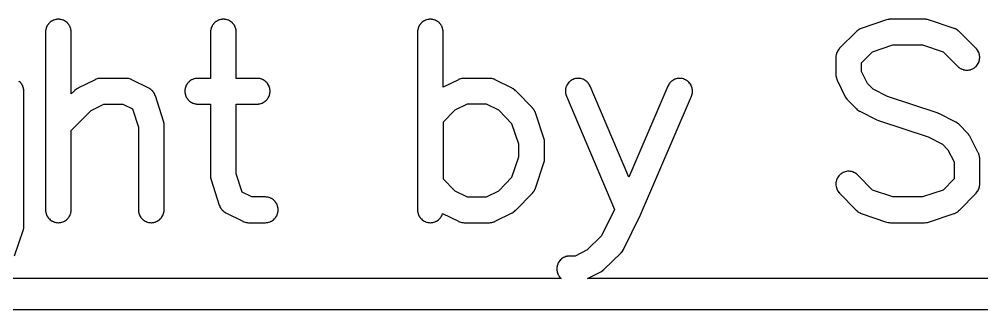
# Model space of a CAD drawing. Header units: inches. Extents: x -0.5 to 10, y -2.4 to 3.9.
# Drawn here: x 1.1546 to 1.3681, y -1.9552 to -1.8908 of the extents above; entities that cross this region are included whole.
import ezdxf

# ---------------------------------------------------------------- set-up
doc = ezdxf.new("R2010")
doc.units = ezdxf.units.IN

msp = doc.modelspace()

# ---------------------------------------------------------------- linework, layer by layer
for points in [[(1.16615, -1.9331), (1.16615, -1.915481), (1.170588, -1.911042), (1.173373, -1.90965), (1.177627, -1.90965), (1.179753, -1.910713), (1.18105, -1.914747), (1.18105, -1.9331), (1.18105, -1.93311), (1.181051, -1.933125), (1.181062, -1.933355), (1.181064, -1.933381), (1.181067, -1.933404), (1.181101, -1.933632), (1.181104, -1.933655), (1.18111, -1.93368), (1.181166, -1.933904), (1.181173, -1.93393), (1.18118, -1.933951), (1.181258, -1.934168), (1.181267, -1.934192), (1.181277, -1.934213), (1.181375, -1.934422), (1.181387, -1.934444), (1.181399, -1.934465), (1.181517, -1.934663), (1.181532, -1.934686), (1.181544, -1.934703), (1.181682, -1.934889), (1.181698, -1.93491), (1.181713, -1.934927), (1.181868, -1.935097), (1.181885, -1.935115), (1.181903, -1.935132), (1.182073, -1.935287), (1.18209, -1.935302), (1.182111, -1.935318), (1.182297, -1.935456), (1.182314, -1.935468), (1.182337, -1.935483), (1.182535, -1.935601), (1.182556, -1.935613), (1.182578, -1.935625), (1.182787, -1.935723), (1.182808, -1.935733), (1.182832, -1.935742), (1.183049, -1.93582), (1.18307, -1.935827), (1.183096, -1.935834), (1.18332, -1.93589), (1.183345, -1.935896), (1.183368, -1.935899), (1.183596, -1.935933), (1.183619, -1.935936), (1.183645, -1.935938), (1.183875, -1.935949), (1.1839, -1.93595), (1.183925, -1.935949), (1.184155, -1.935938), (1.184181, -1.935936), (1.184204, -1.935933), (1.184432, -1.935899), (1.184455, -1.935896), (1.18448, -1.93589), (1.184704, -1.935834), (1.18473, -1.935827), (1.184751, -1.93582), (1.184968, -1.935742), (1.184992, -1.935733), (1.185013, -1.935723), (1.185222, -1.935625), (1.185244, -1.935613), (1.185265, -1.935601), (1.185463, -1.935483), (1.185486, -1.935468), (1.185503, -1.935456), (1.185689, -1.935318), (1.18571, -1.935302), (1.185727, -1.935287), (1.185897, -1.935132), (1.185915, -1.935115), (1.185932, -1.935097), (1.186087, -1.934927), (1.186102, -1.93491), (1.186118, -1.934889), (1.186256, -1.934703), (1.186268, -1.934686), (1.186283, -1.934663), (1.186401, -1.934465), (1.186413, -1.934444), (1.186425, -1.934422), (1.186523, -1.934213), (1.186533, -1.934192), (1.186542, -1.934168), (1.18662, -1.933951), (1.186627, -1.93393), (1.186634, -1.933904), (1.18669, -1.93368), (1.186696, -1.933655), (1.186699, -1.933632), (1.186733, -1.933404), (1.186736, -1.933381), (1.186738, -1.933355), (1.186749, -1.933125), (1.18675, -1.93311), (1.18675, -1.9331), (1.18675, -1.9143), (1.18675, -1.91429), (1.186749, -1.914274), (1.186737, -1.914031), (1.186735, -1.914004), (1.186735, -1.914004), (1.186731, -1.913979), (1.186694, -1.913739), (1.186689, -1.913714), (1.186689, -1.913714), (1.186683, -1.913688), (1.186621, -1.913453), (1.186615, -1.913435), (1.186613, -1.913428), (1.184813, -1.907828), (1.184811, -1.90782), (1.184805, -1.907804), (1.184723, -1.907586), (1.184712, -1.907561), (1.184703, -1.90754), (1.184599, -1.907331), (1.184587, -1.907307), (1.184587, -1.907307), (1.184575, -1.907287), (1.18445, -1.907089), (1.184437, -1.907069), (1.184437, -1.907069), (1.184422, -1.907048), (1.184279, -1.906864), (1.184261, -1.906842), (1.184246, -1.906826), (1.184086, -1.906656), (1.184069, -1.906639), (1.18405, -1.906622), (1.183873, -1.906469), (1.183854, -1.906454), (1.183854, -1.906454), (1.183833, -1.906438), (1.183642, -1.906304), (1.183619, -1.906289), (1.183619, -1.906289), (1.1836, -1.906277), (1.183397, -1.906163), (1.183383, -1.906155), (1.183375, -1.906151), (1.179575, -1.904251), (1.179566, -1.904247), (1.179554, -1.904241), (1.179354, -1.904153), (1.179336, -1.904145), (1.179311, -1.904136), (1.179105, -1.904066), (1.179086, -1.90406), (1.17906, -1.904054), (1.178848, -1.904004), (1.178825, -1.903999), (1.178803, -1.903995), (1.178587, -1.903965), (1.178566, -1.903962), (1.178541, -1.903961), (1.178323, -1.903951), (1.178311, -1.90395), (1.1783, -1.90395), (1.1727, -1.90395), (1.172689, -1.90395), (1.172677, -1.903951), (1.172459, -1.903961), (1.172434, -1.903962), (1.172413, -1.903965), (1.172197, -1.903995), (1.172175, -1.903999), (1.172152, -1.904004), (1.17194, -1.904054), (1.171914, -1.90406), (1.171895, -1.904066), (1.171689, -1.904136), (1.171664, -1.904145), (1.171646, -1.904153), (1.171446, -1.904241), (1.171434, -1.904247), (1.171425, -1.904251), (1.167625, -1.906151), (1.167614, -1.906157), (1.167602, -1.906164), (1.167383, -1.906288), (1.167361, -1.906301), (1.167361, -1.906301), (1.167338, -1.906317), (1.167133, -1.906464), (1.167114, -1.906479), (1.167114, -1.906479), (1.167092, -1.906498), (1.166904, -1.906666), (1.166894, -1.906676), (1.166885, -1.906685), (1.16615, -1.907419), (1.16615, -1.8937), (1.16615, -1.89369), (1.166149, -1.893675), (1.166138, -1.893445), (1.166136, -1.893419), (1.166133, -1.893396), (1.166099, -1.893168), (1.166096, -1.893145), (1.16609, -1.89312), (1.166034, -1.892896), (1.166027, -1.89287), (1.16602, -1.892849), (1.165942, -1.892632), (1.165933, -1.892608), (1.165923, -1.892587), (1.165825, -1.892378), (1.165813, -1.892356), (1.165801, -1.892335), (1.165683, -1.892137), (1.165668, -1.892114), (1.165656, -1.892097), (1.165518, -1.891911), (1.165502, -1.89189), (1.165487, -1.891873), (1.165332, -1.891703), (1.165315, -1.891685), (1.165297, -1.891668), (1.165127, -1.891513), (1.16511, -1.891498), (1.165089, -1.891482), (1.164903, -1.891344), (1.164886, -1.891332), (1.164863, -1.891317), (1.164665, -1.891199), (1.164644, -1.891187), (1.164622, -1.891175), (1.164413, -1.891077), (1.164392, -1.891067), (1.164368, -1.891058), (1.164151, -1.89098), (1.16413, -1.890973), (1.164104, -1.890966), (1.16388, -1.89091), (1.163855, -1.890904), (1.163832, -1.890901), (1.163604, -1.890867), (1.163581, -1.890864), (1.163555, -1.890862), (1.163325, -1.890851), (1.1633, -1.89085), (1.163275, -1.890851), (1.163045, -1.890862), (1.163019, -1.890864), (1.162996, -1.890867), (1.162768, -1.890901), (1.162745, -1.890904), (1.16272, -1.89091), (1.162496, -1.890966), (1.16247, -1.890973), (1.162449, -1.89098), (1.162232, -1.891058), (1.162208, -1.891067), (1.162187, -1.891077), (1.161978, -1.891175), (1.161956, -1.891187), (1.161935, -1.891199), (1.161737, -1.891317), (1.161714, -1.891332), (1.161697, -1.891344), (1.161511, -1.891482), (1.16149, -1.891498), (1.161473, -1.891513), (1.161303, -1.891668), (1.161285, -1.891685), (1.161268, -1.891703), (1.161113, -1.891873), (1.161098, -1.89189), (1.161082, -1.891911), (1.160944, -1.892097), (1.160932, -1.892114), (1.160917, -1.892137), (1.160799, -1.892335), (1.160787, -1.892356), (1.160775, -1.892378), (1.160677, -1.892587), (1.160667, -1.892608), (1.160658, -1.892632), (1.16058, -1.892849), (1.160573, -1.89287), (1.160566, -1.892896), (1.16051, -1.89312), (1.160504, -1.893145), (1.160501, -1.893168), (1.160467, -1.893396), (1.160464, -1.893419), (1.160462, -1.893445), (1.160451, -1.893675), (1.16045, -1.89369), (1.16045, -1.8937), (1.16045, -1.9331), (1.16045, -1.93311), (1.160451, -1.933125), (1.160462, -1.933355), (1.160464, -1.933381), (1.160467, -1.933404), (1.160501, -1.933632), (1.160504, -1.933655), (1.16051, -1.93368), (1.160566, -1.933904), (1.160573, -1.93393), (1.16058, -1.933951), (1.160658, -1.934168), (1.160667, -1.934192), (1.160677, -1.934213), (1.160775, -1.934422), (1.160787, -1.934444), (1.160799, -1.934465), (1.160917, -1.934663), (1.160932, -1.934686), (1.160944, -1.934703), (1.161082, -1.934889), (1.161098, -1.93491), (1.161113, -1.934927), (1.161268, -1.935097), (1.161285, -1.935115), (1.161303, -1.935132), (1.161473, -1.935287), (1.16149, -1.935302), (1.161511, -1.935318), (1.161697, -1.935456), (1.161714, -1.935468), (1.161737, -1.935483), (1.161935, -1.935601), (1.161956, -1.935613), (1.161978, -1.935625), (1.162187, -1.935723), (1.162208, -1.935733), (1.162232, -1.935742), (1.162449, -1.93582), (1.16247, -1.935827), (1.162496, -1.935834), (1.16272, -1.93589), (1.162745, -1.935896), (1.162768, -1.935899), (1.162996, -1.935933), (1.163019, -1.935936), (1.163045, -1.935938), (1.163275, -1.935949), (1.1633, -1.93595), (1.163325, -1.935949), (1.163555, -1.935938), (1.163581, -1.935936), (1.163604, -1.935933), (1.163832, -1.935899), (1.163855, -1.935896), (1.16388, -1.93589), (1.164104, -1.935834), (1.16413, -1.935827), (1.164151, -1.93582), (1.164368, -1.935742), (1.164392, -1.935733), (1.164413, -1.935723), (1.164622, -1.935625), (1.164644, -1.935613), (1.164665, -1.935601), (1.164863, -1.935483), (1.164886, -1.935468), (1.164903, -1.935456), (1.165089, -1.935318), (1.16511, -1.935302), (1.165127, -1.935287), (1.165297, -1.935132), (1.165315, -1.935115), (1.165332, -1.935097), (1.165487, -1.934927), (1.165502, -1.93491), (1.165518, -1.934889), (1.165656, -1.934703), (1.165668, -1.934686), (1.165683, -1.934663), (1.165801, -1.934465), (1.165813, -1.934444), (1.165825, -1.934422), (1.165923, -1.934213), (1.165933, -1.934192), (1.165942, -1.934168), (1.16602, -1.933951), (1.166027, -1.93393), (1.166034, -1.933904), (1.16609, -1.93368), (1.166096, -1.933655), (1.166099, -1.933632), (1.166133, -1.933404), (1.166136, -1.933381), (1.166138, -1.933355), (1.166149, -1.933125), (1.16615, -1.93311)], [(1.19705, -1.90965), (1.19705, -1.9256), (1.19705, -1.92561), (1.197051, -1.925626), (1.197063, -1.925869), (1.197065, -1.925896), (1.197065, -1.925896), (1.197069, -1.925921), (1.197106, -1.926161), (1.197111, -1.926186), (1.197111, -1.926186), (1.197117, -1.926212), (1.197179, -1.926447), (1.197185, -1.926465), (1.197187, -1.926472), (1.198987, -1.932072), (1.198989, -1.93208), (1.198995, -1.932096), (1.199077, -1.932314), (1.199088, -1.932339), (1.199097, -1.93236), (1.199201, -1.932569), (1.199213, -1.932593), (1.199213, -1.932593), (1.199225, -1.932613), (1.19935, -1.932811), (1.199363, -1.932831), (1.199363, -1.932831), (1.199378, -1.932852), (1.199521, -1.933036), (1.199539, -1.933058), (1.199554, -1.933074), (1.199714, -1.933244), (1.199731, -1.933261), (1.19975, -1.933278), (1.199927, -1.933431), (1.199946, -1.933446), (1.199946, -1.933446), (1.199967, -1.933462), (1.200158, -1.933596), (1.200181, -1.933611), (1.200181, -1.933611), (1.2002, -1.933623), (1.200403, -1.933737), (1.200417, -1.933745), (1.200425, -1.933749), (1.204225, -1.935649), (1.204234, -1.935653), (1.204246, -1.935659), (1.204446, -1.935747), (1.204464, -1.935755), (1.204489, -1.935764), (1.204695, -1.935834), (1.204714, -1.93584), (1.20474, -1.935846), (1.204952, -1.935896), (1.204975, -1.935901), (1.204997, -1.935905), (1.205213, -1.935935), (1.205234, -1.935938), (1.205259, -1.935939), (1.205477, -1.935949), (1.205489, -1.93595), (1.2055, -1.93595), (1.2092, -1.93595), (1.20921, -1.93595), (1.209225, -1.935949), (1.209455, -1.935938), (1.209481, -1.935936), (1.209504, -1.935933), (1.209732, -1.935899), (1.209755, -1.935896), (1.20978, -1.93589), (1.210004, -1.935834), (1.21003, -1.935827), (1.210051, -1.93582), (1.210268, -1.935742), (1.210292, -1.935733), (1.210313, -1.935723), (1.210522, -1.935625), (1.210544, -1.935613), (1.210565, -1.935601), (1.210763, -1.935483), (1.210786, -1.935468), (1.210803, -1.935456), (1.210989, -1.935318), (1.21101, -1.935302), (1.211027, -1.935287), (1.211197, -1.935132), (1.211215, -1.935115), (1.211232, -1.935097), (1.211387, -1.934927), (1.211402, -1.93491), (1.211418, -1.934889), (1.211556, -1.934703), (1.211568, -1.934686), (1.211583, -1.934663), (1.211701, -1.934465), (1.211713, -1.934444), (1.211725, -1.934422), (1.211823, -1.934213), (1.211833, -1.934192), (1.211842, -1.934168), (1.21192, -1.933951), (1.211927, -1.93393), (1.211934, -1.933904), (1.21199, -1.93368), (1.211996, -1.933655), (1.211999, -1.933632), (1.212033, -1.933404), (1.212036, -1.933381), (1.212038, -1.933355), (1.212049, -1.933125), (1.21205, -1.9331), (1.212049, -1.933075), (1.212038, -1.932845), (1.212036, -1.932819), (1.212033, -1.932796), (1.211999, -1.932568), (1.211996, -1.932545), (1.21199, -1.93252), (1.211934, -1.932296), (1.211927, -1.93227), (1.21192, -1.932249), (1.211842, -1.932032), (1.211833, -1.932008), (1.211823, -1.931987), (1.211725, -1.931778), (1.211713, -1.931756), (1.211701, -1.931735), (1.211583, -1.931537), (1.211568, -1.931514), (1.211556, -1.931497), (1.211418, -1.931311), (1.211402, -1.93129), (1.211387, -1.931273), (1.211232, -1.931103), (1.211215, -1.931085), (1.211197, -1.931068), (1.211027, -1.930913), (1.21101, -1.930898), (1.210989, -1.930882), (1.210803, -1.930744), (1.210786, -1.930732), (1.210763, -1.930717), (1.210565, -1.930599), (1.210544, -1.930587), (1.210522, -1.930575), (1.210313, -1.930477), (1.210292, -1.930467), (1.210268, -1.930458), (1.210051, -1.93038), (1.21003, -1.930373), (1.210004, -1.930366), (1.20978, -1.93031), (1.209755, -1.930304), (1.209732, -1.930301), (1.209504, -1.930267), (1.209481, -1.930264), (1.209455, -1.930262), (1.209225, -1.930251), (1.20921, -1.93025), (1.2092, -1.93025), (1.206173, -1.93025), (1.204047, -1.929187), (1.20275, -1.925153), (1.20275, -1.90965), (1.2074, -1.90965), (1.20741, -1.90965), (1.207425, -1.909649), (1.207655, -1.909638), (1.207681, -1.909636), (1.207704, -1.909633), (1.207932, -1.909599), (1.207955, -1.909596), (1.20798, -1.90959), (1.208204, -1.909534), (1.20823, -1.909527), (1.208251, -1.90952), (1.208468, -1.909442), (1.208492, -1.909433), (1.208513, -1.909423), (1.208722, -1.909325), (1.208744, -1.909313), (1.208765, -1.909301), (1.208963, -1.909183), (1.208986, -1.909168), (1.209003, -1.909156), (1.209189, -1.909018), (1.20921, -1.909002), (1.209227, -1.908987), (1.209397, -1.908832), (1.209415, -1.908815), (1.209432, -1.908797), (1.209587, -1.908627), (1.209602, -1.90861), (1.209618, -1.908589), (1.209756, -1.908403), (1.209768, -1.908386), (1.209783, -1.908363), (1.209901, -1.908165), (1.209913, -1.908144), (1.209925, -1.908122), (1.210023, -1.907913), (1.210033, -1.907892), (1.210042, -1.907868), (1.21012, -1.907651), (1.210127, -1.90763), (1.210134, -1.907604), (1.21019, -1.90738), (1.210196, -1.907355), (1.210199, -1.907332), (1.210233, -1.907104), (1.210236, -1.907081), (1.210238, -1.907055), (1.210249, -1.906825), (1.21025, -1.9068), (1.210249, -1.906775), (1.210238, -1.906545), (1.210236, -1.906519), (1.210233, -1.906496), (1.210199, -1.906268), (1.210196, -1.906245), (1.21019, -1.90622), (1.210134, -1.905996), (1.210127, -1.90597), (1.21012, -1.905949), (1.210042, -1.905732), (1.210033, -1.905708), (1.210023, -1.905687), (1.209925, -1.905478), (1.209913, -1.905456), (1.209901, -1.905435), (1.209783, -1.905237), (1.209768, -1.905214), (1.209756, -1.905197), (1.209618, -1.905011), (1.209602, -1.90499), (1.209587, -1.904973), (1.209432, -1.904803), (1.209415, -1.904785), (1.209397, -1.904768), (1.209227, -1.904613), (1.20921, -1.904598), (1.209189, -1.904582), (1.209003, -1.904444), (1.208986, -1.904432), (1.208963, -1.904417), (1.208765, -1.904299), (1.208744, -1.904287), (1.208722, -1.904275), (1.208513, -1.904177), (1.208492, -1.904167), (1.208468, -1.904158), (1.208251, -1.90408), (1.20823, -1.904073), (1.208204, -1.904066), (1.20798, -1.90401), (1.207955, -1.904004), (1.207932, -1.904001), (1.207704, -1.903967), (1.207681, -1.903964), (1.207655, -1.903962), (1.207425, -1.903951), (1.20741, -1.90395), (1.2074, -1.90395), (1.20275, -1.90395), (1.20275, -1.8937), (1.20275, -1.89369), (1.202749, -1.893675), (1.202738, -1.893445), (1.202736, -1.893419), (1.202733, -1.893396), (1.202699, -1.893168), (1.202696, -1.893145), (1.20269, -1.89312), (1.202634, -1.892896), (1.202627, -1.89287), (1.20262, -1.892849), (1.202542, -1.892632), (1.202533, -1.892608), (1.202523, -1.892587), (1.202425, -1.892378), (1.202413, -1.892356), (1.202401, -1.892335), (1.202283, -1.892137), (1.202268, -1.892114), (1.202256, -1.892097), (1.202118, -1.891911), (1.202102, -1.89189), (1.202087, -1.891873), (1.201932, -1.891703), (1.201915, -1.891685), (1.201897, -1.891668), (1.201727, -1.891513), (1.20171, -1.891498), (1.201689, -1.891482), (1.201503, -1.891344), (1.201486, -1.891332), (1.201463, -1.891317), (1.201265, -1.891199), (1.201244, -1.891187), (1.201222, -1.891175), (1.201013, -1.891077), (1.200992, -1.891067), (1.200968, -1.891058), (1.200751, -1.89098), (1.20073, -1.890973), (1.200704, -1.890966), (1.20048, -1.89091), (1.200455, -1.890904), (1.200432, -1.890901), (1.200204, -1.890867), (1.200181, -1.890864), (1.200155, -1.890862), (1.199925, -1.890851), (1.1999, -1.89085), (1.199875, -1.890851), (1.199645, -1.890862), (1.199619, -1.890864), (1.199596, -1.890867), (1.199368, -1.890901), (1.199345, -1.890904), (1.19932, -1.89091), (1.199096, -1.890966), (1.19907, -1.890973), (1.199049, -1.89098), (1.198832, -1.891058), (1.198808, -1.891067), (1.198787, -1.891077), (1.198578, -1.891175), (1.198556, -1.891187), (1.198535, -1.891199), (1.198337, -1.891317), (1.198314, -1.891332), (1.198297, -1.891344), (1.198111, -1.891482), (1.19809, -1.891498), (1.198073, -1.891513), (1.197903, -1.891668), (1.197885, -1.891685), (1.197868, -1.891703), (1.197713, -1.891873), (1.197698, -1.89189), (1.197682, -1.891911), (1.197544, -1.892097), (1.197532, -1.892114), (1.197517, -1.892137), (1.197399, -1.892335), (1.197387, -1.892356), (1.197375, -1.892378), (1.197277, -1.892587), (1.197267, -1.892608), (1.197258, -1.892632), (1.19718, -1.892849), (1.197173, -1.89287), (1.197166, -1.892896), (1.19711, -1.89312), (1.197104, -1.893145), (1.197101, -1.893168), (1.197067, -1.893396), (1.197064, -1.893419), (1.197062, -1.893445), (1.197051, -1.893675), (1.19705, -1.89369), (1.19705, -1.8937), (1.19705, -1.90395), (1.1942, -1.90395), (1.19419, -1.90395), (1.194175, -1.903951), (1.193945, -1.903962), (1.193919, -1.903964), (1.193896, -1.903967), (1.193668, -1.904001), (1.193645, -1.904004), (1.19362, -1.90401), (1.193396, -1.904066), (1.19337, -1.904073), (1.193349, -1.90408), (1.193132, -1.904158), (1.193108, -1.904167), (1.193087, -1.904177), (1.192878, -1.904275), (1.192856, -1.904287), (1.192835, -1.904299), (1.192637, -1.904417), (1.192614, -1.904432), (1.192597, -1.904444), (1.192411, -1.904582), (1.19239, -1.904598), (1.192373, -1.904613), (1.192203, -1.904768), (1.192185, -1.904785), (1.192168, -1.904803), (1.192013, -1.904973), (1.191998, -1.90499), (1.191982, -1.905011), (1.191844, -1.905197), (1.191832, -1.905214), (1.191817, -1.905237), (1.191699, -1.905435), (1.191687, -1.905456), (1.191675, -1.905478), (1.191577, -1.905687), (1.191567, -1.905708), (1.191558, -1.905732), (1.19148, -1.905949), (1.191473, -1.90597), (1.191466, -1.905996), (1.19141, -1.90622), (1.191404, -1.906245), (1.191401, -1.906268), (1.191367, -1.906496), (1.191364, -1.906519), (1.191362, -1.906545), (1.191351, -1.906775), (1.19135, -1.9068), (1.191351, -1.906825), (1.191362, -1.907055), (1.191364, -1.907081), (1.191367, -1.907104), (1.191401, -1.907332), (1.191404, -1.907355), (1.19141, -1.90738), (1.191466, -1.907604), (1.191473, -1.90763), (1.19148, -1.907651), (1.191558, -1.907868), (1.191567, -1.907892), (1.191577, -1.907913), (1.191675, -1.908122), (1.191687, -1.908144), (1.191699, -1.908165), (1.191817, -1.908363), (1.191832, -1.908386), (1.191844, -1.908403), (1.191982, -1.908589), (1.191998, -1.90861), (1.192013, -1.908627), (1.192168, -1.908797), (1.192185, -1.908815), (1.192203, -1.908832), (1.192373, -1.908987), (1.19239, -1.909002), (1.192411, -1.909018), (1.192597, -1.909156), (1.192614, -1.909168), (1.192637, -1.909183), (1.192835, -1.909301), (1.192856, -1.909313), (1.192878, -1.909325), (1.193087, -1.909423), (1.193108, -1.909433), (1.193132, -1.909442), (1.193349, -1.90952), (1.19337, -1.909527), (1.193396, -1.909534), (1.19362, -1.90959), (1.193645, -1.909596), (1.193668, -1.909599), (1.193896, -1.909633), (1.193919, -1.909636), (1.193945, -1.909638), (1.194175, -1.909649), (1.19419, -1.90965), (1.1942, -1.90965)], [(1.248534, -1.933903), (1.252025, -1.935649), (1.252034, -1.935653), (1.252046, -1.935659), (1.252246, -1.935747), (1.252264, -1.935755), (1.252289, -1.935764), (1.252495, -1.935834), (1.252514, -1.93584), (1.25254, -1.935846), (1.252752, -1.935896), (1.252775, -1.935901), (1.252797, -1.935905), (1.253013, -1.935935), (1.253034, -1.935938), (1.253059, -1.935939), (1.253277, -1.935949), (1.253289, -1.93595), (1.2533, -1.93595), (1.2589, -1.93595), (1.258911, -1.93595), (1.258923, -1.935949), (1.259141, -1.935939), (1.259166, -1.935938), (1.259187, -1.935935), (1.259403, -1.935905), (1.259425, -1.935901), (1.259448, -1.935896), (1.25966, -1.935846), (1.259686, -1.93584), (1.259705, -1.935834), (1.259911, -1.935764), (1.259936, -1.935755), (1.259954, -1.935747), (1.260154, -1.935659), (1.260166, -1.935653), (1.260175, -1.935649), (1.263975, -1.933749), (1.263985, -1.933744), (1.263999, -1.933736), (1.264227, -1.933606), (1.264253, -1.93359), (1.264253, -1.93359), (1.264274, -1.933575), (1.264486, -1.933421), (1.264509, -1.933402), (1.264509, -1.933402), (1.264529, -1.933385), (1.264722, -1.933208), (1.264733, -1.933197), (1.264742, -1.933188), (1.268442, -1.929388), (1.268448, -1.929381), (1.268457, -1.929372), (1.268596, -1.929216), (1.268611, -1.929198), (1.268624, -1.929181), (1.268749, -1.929013), (1.268763, -1.928994), (1.268774, -1.928977), (1.268883, -1.928798), (1.268894, -1.928779), (1.268904, -1.928759), (1.268997, -1.928572), (1.269006, -1.928553), (1.269015, -1.928531), (1.269091, -1.928337), (1.269093, -1.928333), (1.269099, -1.928316), (1.270999, -1.922716), (1.271003, -1.922702), (1.271007, -1.92269), (1.271076, -1.922443), (1.271082, -1.922419), (1.271082, -1.922419), (1.271088, -1.92239), (1.271129, -1.922137), (1.271133, -1.92211), (1.271133, -1.92211), (1.271135, -1.922083), (1.271149, -1.921827), (1.27115, -1.921809), (1.27115, -1.9218), (1.27115, -1.9181), (1.27115, -1.918091), (1.271149, -1.918073), (1.271135, -1.917817), (1.271133, -1.91779), (1.271133, -1.91779), (1.271129, -1.917763), (1.271088, -1.91751), (1.271082, -1.917481), (1.271082, -1.917481), (1.271076, -1.917457), (1.271007, -1.91721), (1.271003, -1.917198), (1.270999, -1.917184), (1.269099, -1.911584), (1.269093, -1.911567), (1.269091, -1.911563), (1.269015, -1.911369), (1.269006, -1.911347), (1.268997, -1.911328), (1.268904, -1.911141), (1.268894, -1.911121), (1.268883, -1.911102), (1.268774, -1.910923), (1.268763, -1.910906), (1.268749, -1.910887), (1.268624, -1.910719), (1.268611, -1.910702), (1.268596, -1.910684), (1.268457, -1.910528), (1.268448, -1.910519), (1.268442, -1.910512), (1.264742, -1.906712), (1.264733, -1.906703), (1.264722, -1.906692), (1.264529, -1.906515), (1.264509, -1.906498), (1.264509, -1.906498), (1.264486, -1.906479), (1.264274, -1.906325), (1.264253, -1.90631), (1.264253, -1.90631), (1.264227, -1.906294), (1.263999, -1.906164), (1.263985, -1.906156), (1.263975, -1.906151), (1.260175, -1.904251), (1.260166, -1.904247), (1.260154, -1.904241), (1.259954, -1.904153), (1.259936, -1.904145), (1.259911, -1.904136), (1.259705, -1.904066), (1.259686, -1.90406), (1.25966, -1.904054), (1.259448, -1.904004), (1.259425, -1.903999), (1.259403, -1.903995), (1.259187, -1.903965), (1.259166, -1.903962), (1.259141, -1.903961), (1.258923, -1.903951), (1.258911, -1.90395), (1.2589, -1.90395), (1.2533, -1.90395), (1.253289, -1.90395), (1.253277, -1.903951), (1.253059, -1.903961), (1.253034, -1.903962), (1.253013, -1.903965), (1.252797, -1.903995), (1.252775, -1.903999), (1.252752, -1.904004), (1.25254, -1.904054), (1.252514, -1.90406), (1.252495, -1.904066), (1.252289, -1.904136), (1.252264, -1.904145), (1.252246, -1.904153), (1.252046, -1.904241), (1.252034, -1.904247), (1.252025, -1.904251), (1.24865, -1.905939), (1.24865, -1.8937), (1.24865, -1.89369), (1.248649, -1.893675), (1.248638, -1.893445), (1.248636, -1.893419), (1.248633, -1.893396), (1.248599, -1.893168), (1.248596, -1.893145), (1.24859, -1.89312), (1.248534, -1.892896), (1.248527, -1.89287), (1.24852, -1.892849), (1.248442, -1.892632), (1.248433, -1.892608), (1.248423, -1.892587), (1.248325, -1.892378), (1.248313, -1.892356), (1.248301, -1.892335), (1.248183, -1.892137), (1.248168, -1.892114), (1.248156, -1.892097), (1.248018, -1.891911), (1.248002, -1.89189), (1.247987, -1.891873), (1.247832, -1.891703), (1.247815, -1.891685), (1.247797, -1.891668), (1.247627, -1.891513), (1.24761, -1.891498), (1.247589, -1.891482), (1.247403, -1.891344), (1.247386, -1.891332), (1.247363, -1.891317), (1.247165, -1.891199), (1.247144, -1.891187), (1.247122, -1.891175), (1.246913, -1.891077), (1.246892, -1.891067), (1.246868, -1.891058), (1.246651, -1.89098), (1.24663, -1.890973), (1.246604, -1.890966), (1.24638, -1.89091), (1.246355, -1.890904), (1.246332, -1.890901), (1.246104, -1.890867), (1.246081, -1.890864), (1.246055, -1.890862), (1.245825, -1.890851), (1.2458, -1.89085), (1.245775, -1.890851), (1.245545, -1.890862), (1.245519, -1.890864), (1.245496, -1.890867), (1.245268, -1.890901), (1.245245, -1.890904), (1.24522, -1.89091), (1.244996, -1.890966), (1.24497, -1.890973), (1.244949, -1.89098), (1.244732, -1.891058), (1.244708, -1.891067), (1.244687, -1.891077), (1.244478, -1.891175), (1.244456, -1.891187), (1.244435, -1.891199), (1.244237, -1.891317), (1.244214, -1.891332), (1.244197, -1.891344), (1.244011, -1.891482), (1.24399, -1.891498), (1.243973, -1.891513), (1.243803, -1.891668), (1.243785, -1.891685), (1.243768, -1.891703), (1.243613, -1.891873), (1.243598, -1.89189), (1.243582, -1.891911), (1.243444, -1.892097), (1.243432, -1.892114), (1.243417, -1.892137), (1.243299, -1.892335), (1.243287, -1.892356), (1.243275, -1.892378), (1.243177, -1.892587), (1.243167, -1.892608), (1.243158, -1.892632), (1.24308, -1.892849), (1.243073, -1.89287), (1.243066, -1.892896), (1.24301, -1.89312), (1.243004, -1.893145), (1.243001, -1.893168), (1.242967, -1.893396), (1.242964, -1.893419), (1.242962, -1.893445), (1.242951, -1.893675), (1.24295, -1.89369), (1.24295, -1.8937), (1.24295, -1.9331), (1.24295, -1.93311), (1.242951, -1.933125), (1.242962, -1.933355), (1.242964, -1.933381), (1.242967, -1.933404), (1.243001, -1.933632), (1.243004, -1.933655), (1.24301, -1.93368), (1.243066, -1.933904), (1.243073, -1.93393), (1.24308, -1.933951), (1.243158, -1.934168), (1.243167, -1.934192), (1.243177, -1.934213), (1.243275, -1.934422), (1.243287, -1.934444), (1.243299, -1.934465), (1.243417, -1.934663), (1.243432, -1.934686), (1.243444, -1.934703), (1.243582, -1.934889), (1.243598, -1.93491), (1.243613, -1.934927), (1.243768, -1.935097), (1.243785, -1.935115), (1.243803, -1.935132), (1.243973, -1.935287), (1.24399, -1.935302), (1.244011, -1.935318), (1.244197, -1.935456), (1.244214, -1.935468), (1.244237, -1.935483), (1.244435, -1.935601), (1.244456, -1.935613), (1.244478, -1.935625), (1.244687, -1.935723), (1.244708, -1.935733), (1.244732, -1.935742), (1.244949, -1.93582), (1.24497, -1.935827), (1.244996, -1.935834), (1.24522, -1.93589), (1.245245, -1.935896), (1.245268, -1.935899), (1.245496, -1.935933), (1.245519, -1.935936), (1.245545, -1.935938), (1.245775, -1.935949), (1.2458, -1.93595), (1.245825, -1.935949), (1.246055, -1.935938), (1.246081, -1.935936), (1.246104, -1.935933), (1.246332, -1.935899), (1.246355, -1.935896), (1.24638, -1.93589), (1.246604, -1.935834), (1.24663, -1.935827), (1.246651, -1.93582), (1.246868, -1.935742), (1.246892, -1.935733), (1.246913, -1.935723), (1.247122, -1.935625), (1.247144, -1.935613), (1.247165, -1.935601), (1.247363, -1.935483), (1.247386, -1.935468), (1.247403, -1.935456), (1.247589, -1.935318), (1.24761, -1.935302), (1.247627, -1.935287), (1.247797, -1.935132), (1.247815, -1.935115), (1.247832, -1.935097), (1.247987, -1.934927), (1.248002, -1.93491), (1.248018, -1.934889), (1.248156, -1.934703), (1.248168, -1.934686), (1.248183, -1.934663), (1.248301, -1.934465), (1.248313, -1.934444), (1.248325, -1.934422), (1.248423, -1.934213), (1.248433, -1.934192), (1.248442, -1.934168), (1.24852, -1.933951), (1.248527, -1.93393), (1.248534, -1.933904)], [(1.35956, -1.898091), (1.362785, -1.901315), (1.362795, -1.901325), (1.362803, -1.901332), (1.362973, -1.901487), (1.36299, -1.901502), (1.363011, -1.901518), (1.363197, -1.901656), (1.363214, -1.901668), (1.363237, -1.901683), (1.363435, -1.901801), (1.363456, -1.901813), (1.363478, -1.901825), (1.363687, -1.901923), (1.363708, -1.901933), (1.363732, -1.901942), (1.363949, -1.90202), (1.36397, -1.902027), (1.363996, -1.902034), (1.36422, -1.90209), (1.364245, -1.902096), (1.364268, -1.902099), (1.364496, -1.902133), (1.364519, -1.902136), (1.364545, -1.902138), (1.364775, -1.902149), (1.3648, -1.90215), (1.364825, -1.902149), (1.365055, -1.902138), (1.365081, -1.902136), (1.365104, -1.902133), (1.365332, -1.902099), (1.365355, -1.902096), (1.36538, -1.90209), (1.365604, -1.902034), (1.36563, -1.902027), (1.365651, -1.90202), (1.365868, -1.901942), (1.365892, -1.901933), (1.365913, -1.901923), (1.366122, -1.901825), (1.366144, -1.901813), (1.366165, -1.901801), (1.366363, -1.901683), (1.366386, -1.901668), (1.366403, -1.901656), (1.366589, -1.901518), (1.36661, -1.901502), (1.366627, -1.901487), (1.366797, -1.901332), (1.366815, -1.901315), (1.366832, -1.901297), (1.366987, -1.901127), (1.367002, -1.90111), (1.367018, -1.901089), (1.367156, -1.900903), (1.367168, -1.900886), (1.367183, -1.900863), (1.367301, -1.900665), (1.367313, -1.900644), (1.367325, -1.900622), (1.367423, -1.900413), (1.367433, -1.900392), (1.367442, -1.900368), (1.36752, -1.900151), (1.367527, -1.90013), (1.367534, -1.900104), (1.36759, -1.89988), (1.367596, -1.899855), (1.367599, -1.899832), (1.367633, -1.899604), (1.367636, -1.899581), (1.367638, -1.899555), (1.367649, -1.899325), (1.36765, -1.8993), (1.367649, -1.899275), (1.367638, -1.899045), (1.367636, -1.899019), (1.367633, -1.898996), (1.367599, -1.898768), (1.367596, -1.898745), (1.36759, -1.89872), (1.367534, -1.898496), (1.367527, -1.89847), (1.36752, -1.898449), (1.367442, -1.898232), (1.367433, -1.898208), (1.367423, -1.898187), (1.367325, -1.897978), (1.367313, -1.897956), (1.367301, -1.897935), (1.367183, -1.897737), (1.367168, -1.897714), (1.367156, -1.897697), (1.367018, -1.897511), (1.367002, -1.89749), (1.366987, -1.897473), (1.366832, -1.897303), (1.366825, -1.897295), (1.366815, -1.897285), (1.363115, -1.893585), (1.363104, -1.893574), (1.363098, -1.893569), (1.362937, -1.893422), (1.36292, -1.893407), (1.362902, -1.893392), (1.362728, -1.893261), (1.362709, -1.893248), (1.36269, -1.893235), (1.362504, -1.893121), (1.362484, -1.893109), (1.362464, -1.893098), (1.362269, -1.893001), (1.362246, -1.892991), (1.362226, -1.892982), (1.362023, -1.892904), (1.362014, -1.892901), (1.362001, -1.892896), (1.356301, -1.890996), (1.356284, -1.890991), (1.356276, -1.890988), (1.356033, -1.890922), (1.356008, -1.890916), (1.356008, -1.890916), (1.35598, -1.89091), (1.355732, -1.89087), (1.355708, -1.890867), (1.355708, -1.890867), (1.355678, -1.890864), (1.355427, -1.890851), (1.355409, -1.89085), (1.3554, -1.89085), (1.3479, -1.89085), (1.347891, -1.89085), (1.347873, -1.890851), (1.347617, -1.890865), (1.34759, -1.890867), (1.34759, -1.890867), (1.347563, -1.890871), (1.34731, -1.890912), (1.347281, -1.890918), (1.347281, -1.890918), (1.347257, -1.890924), (1.34701, -1.890993), (1.346998, -1.890997), (1.346984, -1.891001), (1.341384, -1.892901), (1.341371, -1.892906), (1.341363, -1.892909), (1.341162, -1.892987), (1.341143, -1.892995), (1.34112, -1.893006), (1.340928, -1.893103), (1.340907, -1.893114), (1.340888, -1.893125), (1.340705, -1.893239), (1.340687, -1.893251), (1.340667, -1.893265), (1.340496, -1.893395), (1.340478, -1.893409), (1.34046, -1.893424), (1.340301, -1.893569), (1.340296, -1.893574), (1.340285, -1.893585), (1.336585, -1.897285), (1.336575, -1.897295), (1.336568, -1.897303), (1.336413, -1.897473), (1.336398, -1.89749), (1.336382, -1.897511), (1.336244, -1.897697), (1.336232, -1.897714), (1.336217, -1.897737), (1.336099, -1.897935), (1.336087, -1.897956), (1.336075, -1.897978), (1.335977, -1.898187), (1.335967, -1.898208), (1.335958, -1.898232), (1.33588, -1.898449), (1.335873, -1.89847), (1.335866, -1.898496), (1.33581, -1.89872), (1.335804, -1.898745), (1.335801, -1.898768), (1.335767, -1.898996), (1.335764, -1.899019), (1.335762, -1.899045), (1.335751, -1.899275), (1.33575, -1.89929), (1.33575, -1.8993), (1.33575, -1.9031), (1.33575, -1.903111), (1.335751, -1.903123), (1.33576, -1.903335), (1.335762, -1.903357), (1.335764, -1.90338), (1.335793, -1.903591), (1.335797, -1.903617), (1.335801, -1.903636), (1.335849, -1.903843), (1.335856, -1.903869), (1.335861, -1.903886), (1.335927, -1.904089), (1.335935, -1.904111), (1.335943, -1.904131), (1.336028, -1.904326), (1.336033, -1.904338), (1.336037, -1.904347), (1.337837, -1.908047), (1.337843, -1.908059), (1.33785, -1.908071), (1.337977, -1.908299), (1.33799, -1.908321), (1.33799, -1.908321), (1.338006, -1.908346), (1.338157, -1.908558), (1.338173, -1.908578), (1.338173, -1.908578), (1.338192, -1.908601), (1.338366, -1.908795), (1.338372, -1.908802), (1.338385, -1.908815), (1.340285, -1.910715), (1.340294, -1.910724), (1.340304, -1.910734), (1.340492, -1.910902), (1.340514, -1.910921), (1.340514, -1.910921), (1.340533, -1.910936), (1.340738, -1.911083), (1.340761, -1.911099), (1.340761, -1.911099), (1.340783, -1.911112), (1.341002, -1.911236), (1.341014, -1.911243), (1.341025, -1.911249), (1.344825, -1.913149), (1.344842, -1.913157), (1.344858, -1.913164), (1.345172, -1.913294), (1.345184, -1.913298), (1.345206, -1.913306), (1.35621, -1.916941), (1.359376, -1.918525), (1.360551, -1.919764), (1.36195, -1.922489), (1.36195, -1.926242), (1.359541, -1.928715), (1.354938, -1.93025), (1.34837, -1.93025), (1.343864, -1.928721), (1.340642, -1.925412), (1.340632, -1.925402), (1.340624, -1.925395), (1.340456, -1.925237), (1.340439, -1.925223), (1.340418, -1.925206), (1.340235, -1.925066), (1.340216, -1.925052), (1.340194, -1.925038), (1.339998, -1.924917), (1.339979, -1.924906), (1.339955, -1.924893), (1.339748, -1.924792), (1.339727, -1.924782), (1.339703, -1.924773), (1.339487, -1.924692), (1.339466, -1.924685), (1.33944, -1.924677), (1.339217, -1.924618), (1.339196, -1.924613), (1.339169, -1.924608), (1.338941, -1.924571), (1.338917, -1.924568), (1.338893, -1.924566), (1.338663, -1.924551), (1.338636, -1.92455), (1.338613, -1.924551), (1.338383, -1.924559), (1.338355, -1.924561), (1.338334, -1.924563), (1.338106, -1.924594), (1.338081, -1.924598), (1.338057, -1.924603), (1.337833, -1.924656), (1.33781, -1.924662), (1.337786, -1.924669), (1.337568, -1.924744), (1.337546, -1.924752), (1.337522, -1.924762), (1.337312, -1.924858), (1.33729, -1.924869), (1.337269, -1.924881), (1.337069, -1.924997), (1.337049, -1.925009), (1.337028, -1.925023), (1.336841, -1.925158), (1.336821, -1.925174), (1.336803, -1.925189), (1.33663, -1.925341), (1.336612, -1.925358), (1.336595, -1.925376), (1.336437, -1.925544), (1.336423, -1.925561), (1.336406, -1.925582), (1.336266, -1.925765), (1.336252, -1.925784), (1.336238, -1.925806), (1.336117, -1.926002), (1.336106, -1.926021), (1.336093, -1.926045), (1.335992, -1.926252), (1.335982, -1.926273), (1.335973, -1.926297), (1.335892, -1.926513), (1.335885, -1.926534), (1.335877, -1.92656), (1.335818, -1.926783), (1.335813, -1.926804), (1.335808, -1.926831), (1.335771, -1.927059), (1.335768, -1.927083), (1.335766, -1.927107), (1.335751, -1.927337), (1.33575, -1.927364), (1.335751, -1.927387), (1.335759, -1.927617), (1.335761, -1.927645), (1.335763, -1.927666), (1.335794, -1.927894), (1.335798, -1.927919), (1.335803, -1.927943), (1.335856, -1.928167), (1.335862, -1.92819), (1.335869, -1.928214), (1.335944, -1.928432), (1.335952, -1.928454), (1.335962, -1.928478), (1.336058, -1.928688), (1.336069, -1.92871), (1.336081, -1.928731), (1.336197, -1.928931), (1.336209, -1.928951), (1.336223, -1.928972), (1.336358, -1.929159), (1.336374, -1.929179), (1.336389, -1.929197), (1.336541, -1.92937), (1.336548, -1.929377), (1.336558, -1.929388), (1.340258, -1.933188), (1.340268, -1.933198), (1.340275, -1.933205), (1.340437, -1.933356), (1.340452, -1.93337), (1.340473, -1.933387), (1.340648, -1.933522), (1.340667, -1.933535), (1.340687, -1.933549), (1.340874, -1.933667), (1.340892, -1.933678), (1.340915, -1.93369), (1.341113, -1.93379), (1.341132, -1.9338), (1.341156, -1.93381), (1.341362, -1.933891), (1.341368, -1.933893), (1.341384, -1.933899), (1.346984, -1.935799), (1.346998, -1.935803), (1.34701, -1.935807), (1.347257, -1.935876), (1.347281, -1.935882), (1.347281, -1.935882), (1.34731, -1.935888), (1.347563, -1.935929), (1.34759, -1.935933), (1.34759, -1.935933), (1.347617, -1.935935), (1.347873, -1.935949), (1.347891, -1.93595), (1.3479, -1.93595), (1.3554, -1.93595), (1.355409, -1.93595), (1.355427, -1.935949), (1.355678, -1.935936), (1.355708, -1.935933), (1.355708, -1.935933), (1.355732, -1.93593), (1.35598, -1.93589), (1.356008, -1.935884), (1.356008, -1.935884), (1.356033, -1.935878), (1.356276, -1.935812), (1.356284, -1.935809), (1.356301, -1.935804), (1.362001, -1.933904), (1.362011, -1.933901), (1.362024, -1.933896), (1.362233, -1.933815), (1.362252, -1.933807), (1.362276, -1.933795), (1.362477, -1.933695), (1.362497, -1.933684), (1.362518, -1.933672), (1.362708, -1.933553), (1.362724, -1.933542), (1.362747, -1.933525), (1.362925, -1.933389), (1.362944, -1.933373), (1.362961, -1.933358), (1.363125, -1.933205), (1.363137, -1.933193), (1.363142, -1.933188), (1.366842, -1.929388), (1.366853, -1.929377), (1.366858, -1.929371), (1.367008, -1.929201), (1.367024, -1.929182), (1.367039, -1.929163), (1.367172, -1.928979), (1.367184, -1.928962), (1.367198, -1.928939), (1.367313, -1.928744), (1.367325, -1.928722), (1.367335, -1.928701), (1.367431, -1.928495), (1.367441, -1.928472), (1.367449, -1.928451), (1.367524, -1.928237), (1.367532, -1.928212), (1.367538, -1.92819), (1.367592, -1.92797), (1.367597, -1.927949), (1.367601, -1.927923), (1.367634, -1.927699), (1.367636, -1.927678), (1.367638, -1.927651), (1.367649, -1.927424), (1.36765, -1.92741), (1.36765, -1.9274), (1.36765, -1.9218), (1.36765, -1.921789), (1.367649, -1.921776), (1.367639, -1.921554), (1.367637, -1.92153), (1.367634, -1.921506), (1.367603, -1.921286), (1.367599, -1.921262), (1.367594, -1.921239), (1.367541, -1.921023), (1.367536, -1.921003), (1.367528, -1.920977), (1.367455, -1.920766), (1.367446, -1.920742), (1.367438, -1.920722), (1.367346, -1.920519), (1.367344, -1.920516), (1.367335, -1.920498), (1.365435, -1.916798), (1.365427, -1.916782), (1.365424, -1.916777), (1.365313, -1.916585), (1.3653, -1.916563), (1.365288, -1.916545), (1.365159, -1.916363), (1.365142, -1.916341), (1.36513, -1.916326), (1.364985, -1.916157), (1.36498, -1.916152), (1.364969, -1.91614), (1.363169, -1.91424), (1.36316, -1.91423), (1.363154, -1.914224), (1.363006, -1.914082), (1.362992, -1.914068), (1.362974, -1.914053), (1.362815, -1.913924), (1.362798, -1.913911), (1.36278, -1.913898), (1.36261, -1.913783), (1.36259, -1.91377), (1.362573, -1.913761), (1.362394, -1.913661), (1.362379, -1.913653), (1.362375, -1.913651), (1.358575, -1.911751), (1.358558, -1.911743), (1.358542, -1.911736), (1.358228, -1.911606), (1.358216, -1.911602), (1.358194, -1.911594), (1.34719, -1.907959), (1.343988, -1.906358), (1.342754, -1.905123), (1.34145, -1.902444), (1.34145, -1.900481), (1.343845, -1.898085), (1.34837, -1.89655), (1.354938, -1.89655)], [(1.24865, -1.913658), (1.24865, -1.926242), (1.251206, -1.928866), (1.253973, -1.93025), (1.258227, -1.93025), (1.260994, -1.928866), (1.263908, -1.925874), (1.26545, -1.92133), (1.26545, -1.91857), (1.263908, -1.914026), (1.260994, -1.911034), (1.258227, -1.90965), (1.253973, -1.90965), (1.251206, -1.911034)]]:
    msp.add_lwpolyline(points, close=True)
for points in [[(1.371733, -1.94835), (1.280652, -1.94835), (1.283602, -1.946835), (1.283617, -1.946827), (1.283624, -1.946823), (1.283825, -1.946707), (1.283848, -1.946693), (1.283867, -1.94668), (1.284056, -1.946544), (1.284076, -1.946529), (1.284076, -1.946529), (1.284095, -1.946513), (1.28427, -1.946359), (1.284277, -1.946352), (1.284288, -1.946342), (1.288088, -1.942642), (1.288097, -1.942633), (1.288108, -1.942622), (1.288288, -1.942425), (1.288306, -1.942404), (1.288306, -1.942404), (1.288324, -1.942381), (1.288481, -1.942166), (1.288497, -1.942142), (1.288497, -1.942142), (1.288511, -1.942118), (1.288643, -1.941886), (1.288647, -1.941877), (1.288656, -1.941861), (1.292356, -1.934361), (1.292362, -1.934349), (1.292362, -1.934349), (1.292413, -1.934237), (1.292418, -1.934225), (1.292419, -1.934225), (1.303719, -1.907925), (1.30372, -1.907922), (1.303728, -1.907902), (1.303808, -1.907686), (1.303816, -1.907664), (1.303823, -1.907639), (1.303882, -1.907416), (1.303888, -1.907391), (1.303892, -1.907368), (1.303929, -1.907141), (1.303933, -1.907112), (1.303934, -1.907092), (1.303949, -1.906862), (1.30395, -1.906836), (1.303949, -1.906813), (1.303941, -1.906582), (1.30394, -1.90656), (1.303937, -1.906533), (1.303906, -1.906305), (1.303902, -1.90628), (1.303897, -1.906257), (1.303844, -1.906032), (1.303837, -1.906006), (1.30383, -1.905985), (1.303756, -1.905767), (1.303746, -1.905741), (1.303737, -1.905721), (1.303642, -1.905512), (1.303631, -1.90549), (1.303619, -1.905468), (1.303503, -1.905269), (1.303488, -1.905245), (1.303476, -1.905228), (1.303341, -1.905041), (1.303326, -1.90502), (1.303311, -1.905002), (1.303158, -1.904829), (1.303144, -1.904814), (1.303124, -1.904794), (1.302955, -1.904637), (1.302936, -1.90462), (1.302918, -1.904605), (1.302734, -1.904466), (1.302718, -1.904454), (1.302694, -1.904438), (1.302498, -1.904317), (1.302475, -1.904303), (1.302455, -1.904293), (1.302247, -1.904192), (1.302226, -1.904182), (1.302202, -1.904172), (1.301986, -1.904092), (1.301964, -1.904084), (1.301939, -1.904077), (1.301716, -1.904018), (1.301691, -1.904012), (1.301668, -1.904008), (1.301441, -1.903971), (1.301412, -1.903967), (1.301392, -1.903966), (1.301162, -1.903951), (1.301136, -1.90395), (1.301113, -1.903951), (1.300882, -1.903959), (1.30086, -1.90396), (1.300833, -1.903963), (1.300605, -1.903994), (1.30058, -1.903998), (1.300557, -1.904003), (1.300332, -1.904056), (1.300306, -1.904063), (1.300285, -1.90407), (1.300067, -1.904144), (1.300041, -1.904154), (1.300021, -1.904163), (1.299812, -1.904258), (1.29979, -1.904269), (1.299768, -1.904281), (1.299569, -1.904397), (1.299545, -1.904412), (1.299528, -1.904424), (1.299341, -1.904559), (1.29932, -1.904574), (1.299302, -1.904589), (1.299129, -1.904742), (1.299114, -1.904756), (1.299094, -1.904776), (1.298937, -1.904945), (1.29892, -1.904964), (1.298905, -1.904982), (1.298766, -1.905166), (1.298754, -1.905182), (1.298738, -1.905206), (1.298617, -1.905402), (1.298603, -1.905425), (1.298593, -1.905445), (1.298492, -1.905653), (1.298484, -1.905669), (1.298481, -1.905675), (1.289812, -1.925853), (1.281222, -1.905683), (1.281217, -1.905672), (1.281212, -1.905661), (1.281111, -1.905454), (1.2811, -1.905432), (1.281088, -1.90541), (1.280967, -1.905214), (1.280955, -1.905194), (1.28094, -1.905173), (1.2808, -1.904989), (1.280785, -1.90497), (1.280769, -1.904952), (1.280612, -1.904783), (1.280596, -1.904766), (1.280577, -1.904748), (1.280405, -1.904595), (1.280386, -1.904579), (1.280367, -1.904564), (1.28018, -1.904429), (1.280161, -1.904416), (1.280139, -1.904402), (1.27994, -1.904285), (1.279917, -1.904273), (1.279897, -1.904263), (1.279687, -1.904166), (1.279662, -1.904155), (1.279642, -1.904148), (1.279424, -1.904072), (1.279398, -1.904064), (1.279377, -1.904058), (1.279152, -1.904005), (1.279128, -1.903999), (1.279104, -1.903995), (1.278876, -1.903964), (1.278853, -1.903961), (1.278827, -1.90396), (1.278596, -1.90395), (1.278572, -1.90395), (1.278547, -1.903951), (1.278317, -1.903965), (1.278296, -1.903966), (1.278268, -1.90397), (1.27804, -1.904006), (1.278017, -1.90401), (1.277992, -1.904016), (1.277769, -1.904074), (1.277742, -1.904082), (1.277723, -1.904089), (1.277506, -1.904169), (1.277485, -1.904177), (1.277461, -1.904188), (1.277254, -1.904289), (1.277232, -1.9043), (1.27721, -1.904312), (1.277014, -1.904433), (1.276994, -1.904445), (1.276973, -1.90446), (1.276789, -1.9046), (1.27677, -1.904615), (1.276752, -1.904631), (1.276583, -1.904788), (1.276566, -1.904804), (1.276548, -1.904823), (1.276395, -1.904995), (1.276379, -1.905014), (1.276364, -1.905033), (1.276229, -1.90522), (1.276216, -1.905239), (1.276202, -1.905261), (1.276085, -1.90546), (1.276073, -1.905483), (1.276063, -1.905503), (1.275966, -1.905713), (1.275955, -1.905738), (1.275948, -1.905758), (1.275872, -1.905976), (1.275864, -1.906002), (1.275858, -1.906023), (1.275805, -1.906248), (1.275799, -1.906272), (1.275795, -1.906296), (1.275764, -1.906524), (1.275761, -1.906547), (1.27576, -1.906573), (1.27575, -1.906804), (1.27575, -1.906828), (1.275751, -1.906853), (1.275765, -1.907083), (1.275766, -1.907104), (1.27577, -1.907132), (1.275806, -1.90736), (1.27581, -1.907383), (1.275816, -1.907408), (1.275874, -1.907631), (1.275882, -1.907658), (1.275889, -1.907677), (1.275969, -1.907894), (1.275972, -1.907903), (1.275978, -1.907917), (1.286665, -1.933013), (1.283761, -1.9389), (1.280618, -1.94196), (1.277911, -1.94335), (1.2767, -1.94335), (1.27669, -1.94335), (1.276675, -1.943351), (1.276445, -1.943362), (1.276419, -1.943364), (1.276396, -1.943367), (1.276168, -1.943401), (1.276145, -1.943404), (1.27612, -1.94341), (1.275896, -1.943466), (1.27587, -1.943473), (1.275849, -1.94348), (1.275632, -1.943558), (1.275608, -1.943567), (1.275587, -1.943577), (1.275378, -1.943675), (1.275356, -1.943687), (1.275335, -1.943699), (1.275137, -1.943817), (1.275114, -1.943832), (1.275097, -1.943844), (1.274911, -1.943982), (1.27489, -1.943998), (1.274873, -1.944013), (1.274703, -1.944168), (1.274685, -1.944185), (1.274668, -1.944203), (1.274513, -1.944373), (1.274498, -1.94439), (1.274482, -1.944411), (1.274344, -1.944597), (1.274332, -1.944614), (1.274317, -1.944637), (1.274199, -1.944835), (1.274187, -1.944856), (1.274175, -1.944878), (1.274077, -1.945087), (1.274067, -1.945108), (1.274058, -1.945132), (1.27398, -1.945349), (1.273973, -1.94537), (1.273966, -1.945396), (1.27391, -1.94562), (1.273904, -1.945645), (1.273901, -1.945668), (1.273867, -1.945896), (1.273864, -1.945919), (1.273862, -1.945945), (1.273851, -1.946175), (1.27385, -1.9462), (1.273851, -1.946225), (1.273862, -1.946455), (1.273864, -1.946481), (1.273867, -1.946504), (1.273901, -1.946732), (1.273904, -1.946755), (1.27391, -1.94678), (1.273966, -1.947004), (1.273973, -1.94703), (1.27398, -1.947051), (1.274058, -1.947268), (1.274067, -1.947292), (1.274077, -1.947313), (1.274175, -1.947522), (1.274187, -1.947544), (1.274199, -1.947565), (1.274317, -1.947763), (1.274332, -1.947786), (1.274344, -1.947803), (1.274482, -1.947989), (1.274498, -1.94801), (1.274513, -1.948027), (1.274668, -1.948197), (1.274685, -1.948215), (1.274703, -1.948232), (1.274833, -1.94835), (1.147373, -1.94835)], [(1.153599, -1.943316), (1.155499, -1.937716), (1.155503, -1.937702), (1.155507, -1.93769), (1.155576, -1.937443), (1.155582, -1.937419), (1.155582, -1.937419), (1.155588, -1.93739), (1.155629, -1.937137), (1.155633, -1.93711), (1.155633, -1.93711), (1.155635, -1.937083), (1.155649, -1.936827), (1.15565, -1.936809), (1.15565, -1.9368), (1.15565, -1.9068), (1.15565, -1.90679), (1.155649, -1.906775), (1.155638, -1.906545), (1.155636, -1.906519), (1.155633, -1.906496), (1.155599, -1.906268), (1.155596, -1.906245), (1.15559, -1.90622), (1.155534, -1.905996), (1.155527, -1.90597), (1.15552, -1.905949), (1.155442, -1.905732), (1.155433, -1.905708), (1.155423, -1.905687), (1.155325, -1.905478), (1.155313, -1.905456), (1.155301, -1.905435), (1.155183, -1.905237), (1.155168, -1.905214), (1.155156, -1.905197), (1.155018, -1.905011), (1.155002, -1.90499), (1.154987, -1.904973), (1.154832, -1.904803), (1.154815, -1.904785), (1.154797, -1.904768), (1.154627, -1.904613), (1.15461, -1.904598)], [(1.47775, -1.95525), (0.60965, -1.95525)]]:
    msp.add_lwpolyline(points)

doc.saveas('drawing.dxf')
